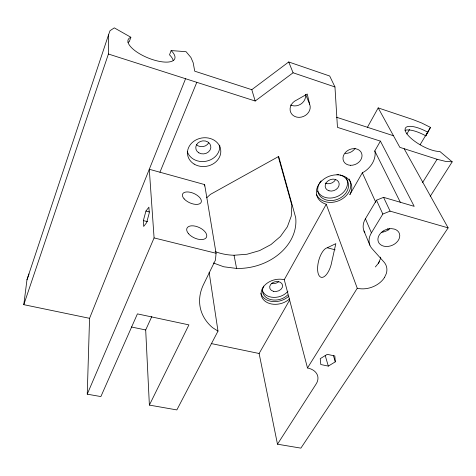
<?xml version="1.0" encoding="UTF-8"?>
<svg xmlns="http://www.w3.org/2000/svg" width="476" height="476" viewBox="0 0 476 476"><rect width="100%" height="100%" fill="white"/><g stroke="black" fill="none" stroke-linecap="round" stroke-linejoin="round"><path stroke-width="0.71" d="M334.961 86.959L293.079 72.774L255.184 101.013L185.575 78.73L89.559 318.319L23.8 304.67L108.409 54.02L108.516 34.897L110.021 30.714L114.305 27.87L130.858 37.253A25.18 9.347 22.3 0 0 136.844 52.021A25.18 9.347 22.3 0 0 167.362 62.106A25.18 9.347 22.3 0 0 171.146 50.563L186.08 51.706L190.888 57.423L193.161 62.689L194.732 71.186L251.792 89.69L288.724 61.969L329.701 76.023L334.961 86.959L337.466 127.366L380.407 141.122L414.197 206.346L383.567 197.338L376.486 200.2L365.431 218.77A20.022 15.155 -23.1 0 0 364.866 232.74M209.131 272.326L217.996 331.1L176.846 409.919L149.381 405.094L188.912 324.882L137.421 313.88L100.876 396.573L87.245 394.182L89.559 318.319M204.537 186.027L204.644 184.587L149.28 169.272L154.087 237.917L87.245 394.182M204.644 184.587L216.074 253.268L215.438 260.098L203.567 284.416A59.417 44.137 -12.3 0 0 212.582 327.666L217.996 331.1M23.8 304.67L26.971 279.787L108.516 34.897M143.353 220.602L145.936 211.058L148.899 207.173L149.268 212.945L146.632 222.679L143.669 226.445L143.353 220.602L147.637 221.691M26.971 279.787L29.012 273.92M130.858 37.253L129.323 41.632A25.103 9.437 22.3 0 0 128.008 42.37M171.146 50.563L169.515 54.829A25.103 9.437 22.3 0 1 173.193 60.452M159.936 172.223L196.808 82.312M375.374 266.947L378.402 263.246L380.241 259.194A20.355 15.119 -20.2 0 0 380.687 257.129M149.381 405.094L145.692 329.957L151.814 316.522M384.406 277.669L386.31 273.581A20.819 15.22 -20 0 0 384.007 262.08L371.964 248.555A20.492 15.28 -22.8 0 1 371.417 232.835L365.431 218.77M404.981 130.364A21.967 7.438 29.4 0 1 425.812 135.862L430.482 127.407L421.682 122.998L413.061 119.607L378.188 107.897L367.383 127.366M425.812 135.862L427.472 132.643M289.569 298.839A16.571 12.305 -13.7 0 1 267.756 302.819A16.571 12.305 -13.7 0 1 263.353 286.927A16.571 12.305 -13.7 0 1 284.267 279.704L326.244 204.252A18.183 14.494 -21.7 0 1 318.26 185.301A18.183 14.494 -21.7 0 1 342.149 175.585A18.183 14.494 -21.7 0 1 349.836 194.654L362.331 172.776L364.503 171.604A23.437 18.975 -25.2 0 0 375.165 152.98L374.785 150.963L380.407 141.122M404.154 148.726L448.124 227.867L300.88 448.13L277.478 444.197L259.123 353.495L289.711 299.94M406.873 133.958L409.515 129.478M420.13 144.71L427.412 132.489M427.799 131.995L430.482 127.407M371.417 232.835L382.829 214.045L390.094 211.13L448.124 227.867M422.563 182.576L437.093 159.276L445.429 161.364L452.2 161.834L430.233 196.326M277.478 444.197L316.118 384.019A18.76 12.632 -13.5 0 0 307.49 367.96L357.256 288.254L326.244 204.252M378.402 263.246L379.586 261.366M206.721 197.76L210.362 194.416L278.674 156.461L295.709 217.71A53.247 42.447 -12.3 0 1 236.596 268.446L223.72 266.774L213.385 262.972M328.309 366.103L335.3 361.849L334.83 355.965L327.268 354.346L320.229 358.666L320.8 364.539L328.309 366.103L325.209 355.477M327.28 247.758L335.836 243.641L331.909 261.163A15.25 6.533 -75.7 0 1 322.555 277.329A15.25 6.533 -75.7 0 1 317.974 264.049A15.25 6.533 -75.7 0 1 327.28 247.758L335.092 249.811M215.134 251.59A52.122 42.066 -12.3 0 0 234.037 255.249L247.02 254.243L259.575 250.614L270.945 244.587L280.406 236.495L287.349 226.82L291.264 216.134L291.812 205.114L278.299 156.61M131.316 326.976L145.692 329.957M211.231 343.559L259.123 353.495M154.087 237.917L216.074 253.268M145.936 211.058L149.506 211.981M108.409 54.02L185.575 78.73M437.093 159.276L399.84 147.346L378.188 107.897M336.55 117.251L393.473 135.749M452.2 161.834L439.8 151.439A22.027 7.36 29.4 0 1 415.066 141.521A22.027 7.36 29.4 0 1 406.201 127.223A22.027 7.36 29.4 0 1 427.954 132.322M374.785 150.963L400.298 202.211M383.567 197.338L390.094 211.13M376.486 200.2L382.829 214.045M362.331 172.776L375.82 202.383M387.773 228.623L388.386 229.968M363.979 230.979L369.864 245.17M305.586 94.325L309.662 104.232A10.317 8.889 -24.5 0 1 303.51 116.441A10.317 8.889 -24.5 0 1 290.652 112.235A10.317 8.889 -24.5 0 1 296.721 100.002L307.234 94.016L309.662 104.232M288.724 61.969L293.079 72.774M333.378 355.489L335.3 361.849M251.792 89.69L255.184 101.013M284.267 279.704L307.49 367.96M234.037 255.249L236.596 268.446M208.732 142.806A7.473 6.48 -9.1 0 1 196.279 144.531M335.509 179.69A7.11 5.736 -22 0 1 325.215 183.093M278.769 281.608A6.491 4.885 -13.8 0 1 271.582 283.416M355.144 148.298A9.627 7.884 -25.7 0 1 345.213 153.379M219.716 145.132A16.577 14.274 -9.2 0 1 206.203 161.215A16.577 14.274 -9.2 0 1 187.288 151.517M287.754 294.882A14.423 10.74 -13.7 0 1 269.309 299.142A14.423 10.74 -13.7 0 1 263.746 286.1M340.144 174.978A15.821 12.644 -21.7 0 1 347.022 191.263A15.821 12.644 -21.7 0 1 326.75 200.093A15.821 12.644 -21.7 0 1 318.938 184.212M319.277 183.552A15.821 12.644 -21.7 0 1 321.092 180.91M336.96 174.383A15.821 12.644 -21.7 0 1 338.906 174.668M347.016 179.761A15.756 12.62 -21.8 0 1 336.615 196.79A15.756 12.62 -21.8 0 1 317.641 191.09M346.225 177.947A15.756 12.62 -21.8 0 1 346.79 179.143M287.932 291.217A14.363 10.728 -13.7 0 1 273.694 297.387A14.363 10.728 -13.7 0 1 262.353 290.485M288.855 296.143A16.499 12.293 -13.7 0 1 272.605 301.534A16.499 12.293 -13.7 0 1 260.872 293.43M349.949 180.725A18.106 14.464 -21.7 0 1 338.668 200.765A18.106 14.464 -21.7 0 1 316.445 194.434M349.104 179.018A18.106 14.464 -21.7 0 1 349.699 180.142M389.671 228.76A11.061 8.372 -23.1 0 1 381.335 232.318M384.388 277.663A20.819 15.22 -20 0 1 357.262 288.242M305.58 95.242A10.079 8.776 -25.2 0 1 294.061 105.91L291.621 105.452A10.079 8.776 -25.2 0 1 290.497 105.006M383.192 231.05L380.949 232.865A11.323 8.443 -22.7 0 0 381.954 245.533A11.323 8.443 -22.7 0 0 397.888 240.951A11.323 8.443 -22.7 0 0 394.211 229.057L391.54 228.653A11.323 8.443 -22.7 0 0 383.192 231.05M198.831 152.832A7.58 6.527 -9.2 0 0 210.814 147.798A7.58 6.527 -9.2 0 0 200.277 141.503A7.58 6.527 -9.2 0 0 198.831 152.832M328.993 190.787A7.199 5.766 -21.8 0 0 339.186 183.873A7.199 5.766 -21.8 0 0 328.345 180.642A7.199 5.766 -21.8 0 0 328.993 190.787M273.456 291.318A6.569 4.903 -13.7 0 0 282.595 285.362A6.569 4.903 -13.7 0 0 272.373 282.869A6.569 4.903 -13.7 0 0 273.456 291.318M350.372 165.291A9.841 7.967 -25.2 0 0 361.617 153.266A9.841 7.967 -25.2 0 0 345.528 152.35A9.841 7.967 -25.2 0 0 350.372 165.291M194.154 164.095A16.731 14.345 -9.2 0 0 220.691 153.141A16.731 14.345 -9.2 0 0 197.558 139.188A16.731 14.345 -9.2 0 0 194.154 164.095M188.567 233.752A10.752 5.754 24.7 0 0 205.906 238.048A10.752 5.754 24.7 0 0 195.719 226.261A10.752 5.754 24.7 0 0 188.567 233.752M184.141 198.879A10.163 5.111 24.1 0 0 200.533 203.192A10.163 5.111 24.1 0 0 190.989 192.447A10.163 5.111 24.1 0 0 184.141 198.879"/></g></svg>
